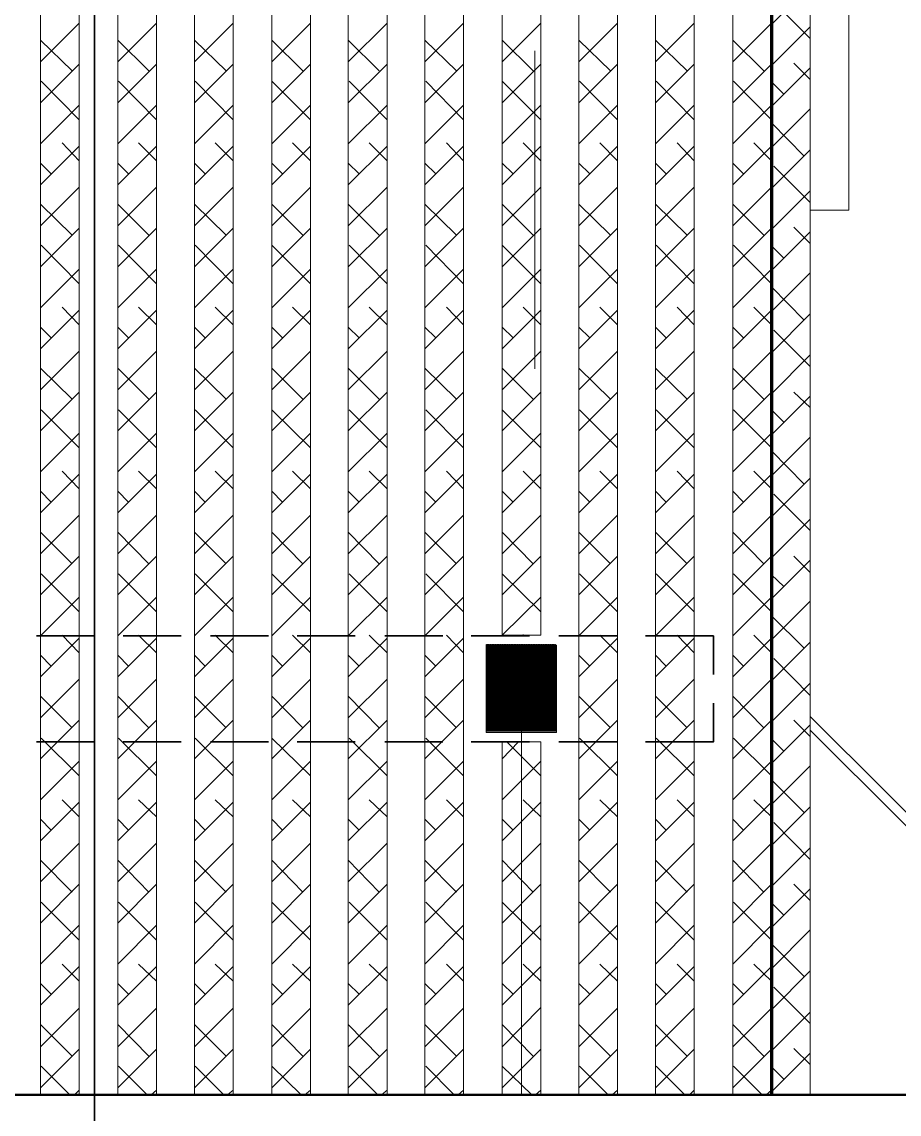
# Model space of a CAD drawing. Header units: inches. Extents: x 5 to 516, y -193 to 129.
# Drawn here: x 69.329 to 73.109, y -55.033 to -50.328 of the extents above; entities that cross this region are included whole.
import ezdxf

# ---------------------------------------------------------------- set-up
doc = ezdxf.new("R2010")
doc.units = ezdxf.units.IN
doc.header["$MEASUREMENT"] = 0
doc.layers.add('PDF4_Geometry', color=7, linetype='Continuous')

msp = doc.modelspace()

# ---------------------------------------------------------------- linework, layer by layer
at = {"layer": 'PDF4_Geometry', "lineweight": 35}
for points in [[(69.6420867, -67.0196527), (69.6420867, -44.7463169), (69.74542, -44.7396504), (69.84542, -44.7229845)], [(69.3920867, -52.9729801), (69.6420867, -52.9729801)], [(69.7654184, -52.9729801), (70.0154184, -52.9729801)], [(70.1420867, -52.9729801), (70.3920868, -52.9729801)], [(70.5154185, -52.9729801), (70.7654185, -52.9729801)], [(70.8920868, -52.9729801), (71.1420868, -52.9729801)], [(71.2654185, -52.9729801), (71.5154185, -52.9729801)], [(71.6420869, -52.9729801), (71.8920869, -52.9729801)], [(72.0154186, -52.9729801), (72.3087519, -52.9729801)], [(72.3087536, -52.9729801), (72.3087536, -53.1396467)], [(72.3087536, -53.2629785), (72.3087536, -53.4296451), (72.0154202, -53.4296451)], [(69.6420867, -53.4296451), (69.3920867, -53.4296451)], [(70.0154184, -53.4296451), (69.7654184, -53.4296451)], [(70.3920868, -53.4296451), (70.1420867, -53.4296451)], [(70.7654185, -53.4296451), (70.5154185, -53.4296451)], [(71.1420868, -53.4296451), (70.8920868, -53.4296451)], [(71.5154185, -53.4296451), (71.2654185, -53.4296451)], [(71.8920869, -53.4296451), (71.6420869, -53.4296451)]]:
    msp.add_lwpolyline(points, dxfattribs=at)
at = {"layer": 'PDF4_Geometry', "lineweight": 70}
msp.add_lwpolyline([(72.5587536, -46.9696498), (72.5587536, -54.9496504)], dxfattribs=at)
at = {"layer": 'PDF4_Geometry', "lineweight": 15}
for points in [[(69.4087561, -54.9496512), (69.4087561, -47.0329839), (69.5754227, -47.0329839), (69.5754227, -54.9496512)], [(69.7420894, -54.9496512), (69.7420894, -47.0329839), (69.9087561, -47.0329839), (69.9087561, -54.9496512)], [(70.0720862, -54.9496512), (70.0720862, -47.0329839), (70.2387529, -47.0329839), (70.2387529, -54.9496512)], [(70.4054195, -54.9496512), (70.4054195, -47.0329839), (70.5720862, -47.0329839), (70.5720862, -54.9496512)], [(70.7354163, -54.9496512), (70.7354163, -47.0329839), (70.902083, -47.0329839), (70.902083, -54.9496512)], [(71.0654199, -54.9496512), (71.0654199, -47.0329839), (71.2320865, -47.0329839), (71.2320865, -54.9496512)], [(71.5654199, -52.9696502), (71.5654199, -47.0329831), (71.3987532, -47.0329831), (71.3987532, -52.9696502)], [(71.7287568, -54.9496512), (71.7287568, -47.0329839), (71.8954235, -47.0329839), (71.8954235, -54.9496512)], [(72.0587536, -54.9496512), (72.0587536, -47.0329839), (72.2254202, -47.0329839), (72.2254202, -54.9496512)], [(72.3920869, -54.9496512), (72.3920869, -47.0329839), (72.5587536, -47.0329839), (72.5587536, -54.9496512)], [(72.5587536, -54.9496512), (72.5587536, -47.0329839), (72.7254203, -47.0329839), (72.7254203, -54.9496512)], [(72.7254203, -51.1396502), (72.7254203, -47.6363165), (72.892087, -47.6363165), (72.892087, -51.1396502)], [(71.3287527, -53.0129801), (71.3287527, -53.3896468), (71.632086, -53.3896468), (71.632086, -53.0129801)], [(71.5654199, -53.4296451), (71.5654199, -54.9496453), (71.3987532, -54.9496453), (71.3987532, -53.4296451)]]:
    msp.add_lwpolyline(points, close=True, dxfattribs=at)
at = {"layer": 'PDF4_Geometry', "color": 8, "lineweight": 15, "true_color": 0x808080}
for points in [[(72.5587536, -50.3396452), (72.7254203, -50.1729785)], [(72.7254203, -50.3996495), (72.5687536, -50.2429828)], [(69.4087561, -50.4996454), (69.5754227, -50.3329788)], [(69.7420894, -50.4996454), (69.9087561, -50.3329788)], [(70.0720862, -50.4996454), (70.2387529, -50.3329788)], [(70.4054195, -50.4996454), (70.5720862, -50.3329788)], [(70.7354163, -50.4996454), (70.902083, -50.3329788)], [(71.0654199, -50.4996454), (71.2320865, -50.3329788)], [(71.3987532, -50.4996454), (71.5654199, -50.3329788)], [(71.7287568, -50.4996454), (71.8954235, -50.3329788)], [(72.0587536, -50.4996454), (72.2254202, -50.3329788)], [(72.3920869, -50.4996454), (72.5587536, -50.3329788)], [(72.5587536, -50.5163148), (72.7254203, -50.3496481)], [(69.5454206, -50.5396438), (69.4087539, -50.4063105)], [(69.8754173, -50.5396438), (69.742084, -50.4063105)], [(70.2087507, -50.5396438), (70.072084, -50.4063105)], [(70.5387542, -50.5396438), (70.4054209, -50.4063105)], [(70.868751, -50.5396438), (70.7354177, -50.4063105)], [(71.2020844, -50.5396438), (71.0654177, -50.4063105)], [(71.5320879, -50.5396438), (71.3987546, -50.4063105)], [(71.8654213, -50.5396438), (71.7287546, -50.4063105)], [(72.1954181, -50.5396438), (72.0587514, -50.4063105)], [(72.5254216, -50.5396438), (72.3920883, -50.4063105)], [(69.4087561, -50.6763151), (69.5754227, -50.5096484)], [(69.7420894, -50.6763151), (69.9087561, -50.5096484)], [(70.0720862, -50.6763151), (70.2387529, -50.5096484)], [(70.4054195, -50.6763151), (70.5720862, -50.5096484)], [(70.7354163, -50.6763151), (70.902083, -50.5096484)], [(71.0654199, -50.6763151), (71.2320865, -50.5096484)], [(71.3987532, -50.6763151), (71.5654199, -50.5096484)], [(71.7287568, -50.6763151), (71.8954235, -50.5096484)], [(72.0587536, -50.6763151), (72.2254202, -50.5096484)], [(72.3920869, -50.6763151), (72.5587536, -50.5096484)], [(72.5587536, -50.6929777), (72.7254203, -50.526311)], [(72.7254203, -50.5763124), (72.6554203, -50.5063124)], [(69.5754227, -50.7496455), (69.4120894, -50.5829788)], [(69.9087561, -50.7496455), (69.7454227, -50.5829788)], [(70.2387529, -50.7496455), (70.0754195, -50.5829788)], [(70.5720862, -50.7496455), (70.4054195, -50.5829788)], [(70.902083, -50.7496455), (70.7387496, -50.5829788)], [(71.2320865, -50.7496455), (71.0687532, -50.5829788)], [(71.5654199, -50.7496455), (71.3987532, -50.5829788)], [(71.8954235, -50.7496455), (71.7320901, -50.5829788)], [(72.2254202, -50.7496455), (72.0620869, -50.5829788)], [(72.5587536, -50.7496455), (72.3954202, -50.5829788)], [(72.6120848, -50.6396465), (72.5587514, -50.5863132)], [(69.4087561, -50.8529848), (69.5754227, -50.6863181)], [(69.7420894, -50.8529848), (69.9087561, -50.6863181)], [(70.0720862, -50.8529848), (70.2387529, -50.6863181)], [(70.4054195, -50.8529848), (70.5720862, -50.6863181)], [(70.7354163, -50.8529848), (70.902083, -50.6863181)], [(71.0654199, -50.8529848), (71.2320865, -50.6863181)], [(71.3987532, -50.8529848), (71.5654199, -50.6863181)], [(71.7287568, -50.8529848), (71.8954235, -50.6863181)], [(72.0587536, -50.8529848), (72.2254202, -50.6863181)], [(72.3920869, -50.8529848), (72.5587536, -50.6863181)], [(72.5587536, -50.8696474), (72.7254203, -50.7029807)], [(72.6987547, -50.9063159), (72.5587547, -50.7629826)], [(69.5754227, -50.9263151), (69.5020894, -50.8496485)], [(69.9087561, -50.9263151), (69.8320894, -50.8496485)], [(70.2387529, -50.9263151), (70.1620862, -50.8496485)], [(70.5720862, -50.9263151), (70.4954195, -50.8496485)], [(70.902083, -50.9263151), (70.8254163, -50.8496485)], [(71.2320865, -50.9263151), (71.1587532, -50.8496485)], [(71.5654199, -50.9263151), (71.4887532, -50.8496485)], [(71.8954235, -50.9263151), (71.8187568, -50.8496485)], [(72.2254202, -50.9263151), (72.1520869, -50.8496485)], [(72.5587536, -50.9263151), (72.4820869, -50.8496485)], [(69.4087561, -51.0296477), (69.5754227, -50.862981)], [(69.7420894, -51.0296477), (69.9087561, -50.862981)], [(70.0720862, -51.0296477), (70.2387529, -50.862981)], [(70.4054195, -51.0296477), (70.5720862, -50.862981)], [(70.7354163, -51.0296477), (70.902083, -50.862981)], [(71.0654199, -51.0296477), (71.2320865, -50.862981)], [(71.3987532, -51.0296477), (71.5654199, -50.862981)], [(71.7287568, -51.0296477), (71.8954235, -50.862981)], [(72.0587536, -51.0296477), (72.2254202, -50.862981)], [(72.3920869, -51.0296477), (72.5587536, -50.862981)], [(72.5587536, -51.046317), (72.7254203, -50.8796504)], [(69.4554208, -50.9829829), (69.4087542, -50.9363162)], [(69.7887542, -50.9829829), (69.7420875, -50.9363162)], [(70.118751, -50.9829829), (70.0720843, -50.9363162)], [(70.4520843, -50.9829829), (70.4054176, -50.9363162)], [(70.7820879, -50.9829829), (70.7354212, -50.9363162)], [(71.1120846, -50.9829829), (71.065418, -50.9363162)], [(71.445418, -50.9829829), (71.3987513, -50.9363162)], [(71.7754216, -50.9829829), (71.7287549, -50.9363162)], [(72.1054183, -50.9829829), (72.0587517, -50.9363162)], [(72.4387517, -50.9829829), (72.392085, -50.9363162)], [(72.7254203, -51.1063146), (72.5687536, -50.9496479)], [(69.4087561, -51.2063105), (69.5754227, -51.0396439)], [(69.7420894, -51.2063105), (69.9087561, -51.0396439)], [(70.0720862, -51.2063105), (70.2387529, -51.0396439)], [(70.4054195, -51.2063105), (70.5720862, -51.0396439)], [(70.7354163, -51.2063105), (70.902083, -51.0396439)], [(71.0654199, -51.2063105), (71.2320865, -51.0396439)], [(71.3987532, -51.2063105), (71.5654199, -51.0396439)], [(71.7287568, -51.2063105), (71.8954235, -51.0396439)], [(72.0587536, -51.2063105), (72.2254202, -51.0396439)], [(72.3920869, -51.2063105), (72.5587536, -51.0396439)], [(72.5587536, -51.2229799), (72.7254203, -51.0563132)], [(69.5454206, -51.2463157), (69.4087539, -51.1129823)], [(69.8754173, -51.2463157), (69.742084, -51.1129823)], [(70.2087507, -51.2463157), (70.072084, -51.1129823)], [(70.5387542, -51.2463157), (70.4054209, -51.1129823)], [(70.868751, -51.2463157), (70.7354177, -51.1129823)], [(71.2020844, -51.2463157), (71.0654177, -51.1129823)], [(71.5320879, -51.2463157), (71.3987546, -51.1129823)], [(71.8654213, -51.2463157), (71.7287546, -51.1129823)], [(72.1954181, -51.2463157), (72.0587514, -51.1129823)], [(72.5254216, -51.2463157), (72.3920883, -51.1129823)], [(69.4087561, -51.3829802), (69.5754227, -51.2163135)], [(69.7420894, -51.3829802), (69.9087561, -51.2163135)], [(70.0720862, -51.3829802), (70.2387529, -51.2163135)], [(70.4054195, -51.3829802), (70.5720862, -51.2163135)], [(70.7354163, -51.3829802), (70.902083, -51.2163135)], [(71.0654199, -51.3829802), (71.2320865, -51.2163135)], [(71.3987532, -51.3829802), (71.5654199, -51.2163135)], [(71.7287568, -51.3829802), (71.8954235, -51.2163135)], [(72.0587536, -51.3829802), (72.2254202, -51.2163135)], [(72.3920869, -51.3829802), (72.5587536, -51.2163135)], [(72.5587536, -51.3996496), (72.7254203, -51.2329829)], [(72.7254203, -51.2829843), (72.6554203, -51.2129843)], [(69.5754227, -51.4563106), (69.4120894, -51.2896439)], [(69.9087561, -51.4563106), (69.7454227, -51.2896439)], [(70.2387529, -51.4563106), (70.0754195, -51.2896439)], [(70.5720862, -51.4563106), (70.4054195, -51.2896439)], [(70.902083, -51.4563106), (70.7387496, -51.2896439)], [(71.2320865, -51.4563106), (71.0687532, -51.2896439)], [(71.5654199, -51.4563106), (71.3987532, -51.2896439)], [(71.8954235, -51.4563106), (71.7320901, -51.2896439)], [(72.2254202, -51.4563106), (72.0620869, -51.2896439)], [(72.5587536, -51.4563106), (72.3954202, -51.2896439)], [(72.6120848, -51.3463116), (72.5587514, -51.2929783)], [(69.4087561, -51.5596499), (69.5754227, -51.3929832)], [(69.7420894, -51.5596499), (69.9087561, -51.3929832)], [(70.0720862, -51.5596499), (70.2387529, -51.3929832)], [(70.4054195, -51.5596499), (70.5720862, -51.3929832)], [(70.7354163, -51.5596499), (70.902083, -51.3929832)], [(71.0654199, -51.5596499), (71.2320865, -51.3929832)], [(71.3987532, -51.5596499), (71.5654199, -51.3929832)], [(71.7287568, -51.5596499), (71.8954235, -51.3929832)], [(72.0587536, -51.5596499), (72.2254202, -51.3929832)], [(72.3920869, -51.5596499), (72.5587536, -51.3929832)], [(72.5587536, -51.5763125), (72.7254203, -51.4096458)], [(72.6987547, -51.612981), (72.5587547, -51.4696477)], [(69.5754227, -51.6329802), (69.5020894, -51.5563135)], [(69.9087561, -51.6329802), (69.8320894, -51.5563135)], [(70.2387529, -51.6329802), (70.1620862, -51.5563135)], [(70.5720862, -51.6329802), (70.4954195, -51.5563135)], [(70.902083, -51.6329802), (70.8254163, -51.5563135)], [(71.2320865, -51.6329802), (71.1587532, -51.5563135)], [(71.5654199, -51.6329802), (71.4887532, -51.5563135)], [(71.8954235, -51.6329802), (71.8187568, -51.5563135)], [(72.2254202, -51.6329802), (72.1520869, -51.5563135)], [(72.5587536, -51.6329802), (72.4820869, -51.5563135)], [(69.4087561, -51.7363127), (69.5754227, -51.5696461)], [(69.7420894, -51.7363127), (69.9087561, -51.5696461)], [(70.0720862, -51.7363127), (70.2387529, -51.5696461)], [(70.4054195, -51.7363127), (70.5720862, -51.5696461)], [(70.7354163, -51.7363127), (70.902083, -51.5696461)], [(71.0654199, -51.7363127), (71.2320865, -51.5696461)], [(71.3987532, -51.7363127), (71.5654199, -51.5696461)], [(71.7287568, -51.7363127), (71.8954235, -51.5696461)], [(72.0587536, -51.7363127), (72.2254202, -51.5696461)], [(72.3920869, -51.7363127), (72.5587536, -51.5696461)], [(72.5587536, -51.7529821), (72.7254203, -51.5863154)], [(69.4554208, -51.689648), (69.4087542, -51.6429813)], [(69.7887542, -51.689648), (69.7420875, -51.6429813)], [(70.118751, -51.689648), (70.0720843, -51.6429813)], [(70.4520843, -51.689648), (70.4054176, -51.6429813)], [(70.7820879, -51.689648), (70.7354212, -51.6429813)], [(71.1120846, -51.689648), (71.065418, -51.6429813)], [(71.445418, -51.689648), (71.3987513, -51.6429813)], [(71.7754216, -51.689648), (71.7287549, -51.6429813)], [(72.1054183, -51.689648), (72.0587517, -51.6429813)], [(72.4387517, -51.689648), (72.392085, -51.6429813)], [(72.7254203, -51.8129797), (72.5687536, -51.656313)], [(69.4087561, -51.9129824), (69.5754227, -51.7463157)], [(69.7420894, -51.9129824), (69.9087561, -51.7463157)], [(70.0720862, -51.9129824), (70.2387529, -51.7463157)], [(70.4054195, -51.9129824), (70.5720862, -51.7463157)], [(70.7354163, -51.9129824), (70.902083, -51.7463157)], [(71.0654199, -51.9129824), (71.2320865, -51.7463157)], [(71.3987532, -51.9129824), (71.5654199, -51.7463157)], [(71.7287568, -51.9129824), (71.8954235, -51.7463157)], [(72.0587536, -51.9129824), (72.2254202, -51.7463157)], [(72.3920869, -51.9129824), (72.5587536, -51.7463157)], [(72.5587536, -51.929645), (72.7254203, -51.7629783)], [(69.5454206, -51.9529808), (69.4087539, -51.8196474)], [(69.8754173, -51.9529808), (69.742084, -51.8196474)], [(70.2087507, -51.9529808), (70.072084, -51.8196474)], [(70.5387542, -51.9529808), (70.4054209, -51.8196474)], [(70.868751, -51.9529808), (70.7354177, -51.8196474)], [(71.2020844, -51.9529808), (71.0654177, -51.8196474)], [(71.5320879, -51.9529808), (71.3987546, -51.8196474)], [(71.8654213, -51.9529808), (71.7287546, -51.8196474)], [(72.1954181, -51.9529808), (72.0587514, -51.8196474)], [(72.5254216, -51.9529808), (72.3920883, -51.8196474)], [(69.4087561, -52.0896453), (69.5754227, -51.9229786)], [(69.7420894, -52.0896453), (69.9087561, -51.9229786)], [(70.0720862, -52.0896453), (70.2387529, -51.9229786)], [(70.4054195, -52.0896453), (70.5720862, -51.9229786)], [(70.7354163, -52.0896453), (70.902083, -51.9229786)], [(71.0654199, -52.0896453), (71.2320865, -51.9229786)], [(71.3987532, -52.0896453), (71.5654199, -51.9229786)], [(71.7287568, -52.0896453), (71.8954235, -51.9229786)], [(72.0587536, -52.0896453), (72.2254202, -51.9229786)], [(72.3920869, -52.0896453), (72.5587536, -51.9229786)], [(72.5587536, -52.1063147), (72.7254203, -51.939648)], [(72.7254203, -51.9896494), (72.6554203, -51.9229827)], [(69.5754227, -52.1629824), (69.4120894, -51.9996491)], [(69.9087561, -52.1629824), (69.7454227, -51.9996491)], [(70.2387529, -52.1629824), (70.0754195, -51.9996491)], [(70.5720862, -52.1629824), (70.4054195, -51.9996491)], [(70.902083, -52.1629824), (70.7387496, -51.9996491)], [(71.2320865, -52.1629824), (71.0687532, -51.9996491)], [(71.5654199, -52.1629824), (71.3987532, -51.9996491)], [(71.8954235, -52.1629824), (71.7320901, -51.9996491)], [(72.2254202, -52.1629824), (72.0620869, -51.9996491)], [(72.5587536, -52.1629824), (72.3954202, -51.9996491)], [(72.6120848, -52.0529835), (72.5587514, -51.9996502)], [(69.4087561, -52.266315), (69.5754227, -52.0996483)], [(69.7420894, -52.266315), (69.9087561, -52.0996483)], [(70.0720862, -52.266315), (70.2387529, -52.0996483)], [(70.4054195, -52.266315), (70.5720862, -52.0996483)], [(70.7354163, -52.266315), (70.902083, -52.0996483)], [(71.0654199, -52.266315), (71.2320865, -52.0996483)], [(71.3987532, -52.266315), (71.5654199, -52.0996483)], [(71.7287568, -52.266315), (71.8954235, -52.0996483)], [(72.0587536, -52.266315), (72.2254202, -52.0996483)], [(72.3920869, -52.266315), (72.5587536, -52.0996483)], [(72.5587536, -52.2829843), (72.7254203, -52.1163177)], [(72.6987547, -52.3196461), (72.5587547, -52.1763128)], [(69.5754227, -52.3396453), (69.5020894, -52.2629786)], [(69.9087561, -52.3396453), (69.8320894, -52.2629786)], [(70.2387529, -52.3396453), (70.1620862, -52.2629786)], [(70.5720862, -52.3396453), (70.4954195, -52.2629786)], [(70.902083, -52.3396453), (70.8254163, -52.2629786)], [(71.2320865, -52.3396453), (71.1587532, -52.2629786)], [(71.5654199, -52.3396453), (71.4887532, -52.2629786)], [(71.8954235, -52.3396453), (71.8187568, -52.2629786)], [(72.2254202, -52.3396453), (72.1520869, -52.2629786)], [(72.5587536, -52.3396453), (72.4820869, -52.2629786)], [(69.4087561, -52.4429778), (69.5754227, -52.2763112)], [(69.7420894, -52.4429778), (69.9087561, -52.2763112)], [(70.0720862, -52.4429778), (70.2387529, -52.2763112)], [(70.4054195, -52.4429778), (70.5720862, -52.2763112)], [(70.7354163, -52.4429778), (70.902083, -52.2763112)], [(71.0654199, -52.4429778), (71.2320865, -52.2763112)], [(71.3987532, -52.4429778), (71.5654199, -52.2763112)], [(71.7287568, -52.4429778), (71.8954235, -52.2763112)], [(72.0587536, -52.4429778), (72.2254202, -52.2763112)], [(72.3920869, -52.4429778), (72.5587536, -52.2763112)], [(72.5587536, -52.4596472), (72.7254203, -52.2929805)], [(69.4554208, -52.3963131), (69.4087542, -52.3496464)], [(69.7887542, -52.3963131), (69.7420875, -52.3496464)], [(70.118751, -52.3963131), (70.0720843, -52.3496464)], [(70.4520843, -52.3963131), (70.4054176, -52.3496464)], [(70.7820879, -52.3963131), (70.7354212, -52.3496464)], [(71.1120846, -52.3963131), (71.065418, -52.3496464)], [(71.445418, -52.3963131), (71.3987513, -52.3496464)], [(71.7754216, -52.3963131), (71.7287549, -52.3496464)], [(72.1054183, -52.3963131), (72.0587517, -52.3496464)], [(72.4387517, -52.3963131), (72.392085, -52.3496464)], [(72.7254203, -52.5196516), (72.5687536, -52.3629849)], [(69.4087561, -52.6196475), (69.5754227, -52.4529808)], [(69.7420894, -52.6196475), (69.9087561, -52.4529808)], [(70.0720862, -52.6196475), (70.2387529, -52.4529808)], [(70.4054195, -52.6196475), (70.5720862, -52.4529808)], [(70.7354163, -52.6196475), (70.902083, -52.4529808)], [(71.0654199, -52.6196475), (71.2320865, -52.4529808)], [(71.3987532, -52.6196475), (71.5654199, -52.4529808)], [(71.7287568, -52.6196475), (71.8954235, -52.4529808)], [(72.0587536, -52.6196475), (72.2254202, -52.4529808)], [(72.3920869, -52.6196475), (72.5587536, -52.4529808)], [(72.5587536, -52.6363169), (72.7254203, -52.4696502)], [(69.5454206, -52.6629825), (69.4087539, -52.5263158)], [(69.8754173, -52.6629825), (69.742084, -52.5263158)], [(70.2087507, -52.6629825), (70.072084, -52.5263158)], [(70.5387542, -52.6629825), (70.4054209, -52.5263158)], [(70.868751, -52.6629825), (70.7354177, -52.5263158)], [(71.2020844, -52.6629825), (71.0654177, -52.5263158)], [(71.5320879, -52.6629825), (71.3987546, -52.5263158)], [(71.8654213, -52.6629825), (71.7287546, -52.5263158)], [(72.1954181, -52.6629825), (72.0587514, -52.5263158)], [(72.5254216, -52.6629825), (72.3920883, -52.5263158)], [(69.4087561, -52.7963172), (69.5754227, -52.6296505)], [(69.7420894, -52.7963172), (69.9087561, -52.6296505)], [(70.0720862, -52.7963172), (70.2387529, -52.6296505)], [(70.4054195, -52.7963172), (70.5720862, -52.6296505)], [(70.7354163, -52.7963172), (70.902083, -52.6296505)], [(71.0654199, -52.7963172), (71.2320865, -52.6296505)], [(71.3987532, -52.7963172), (71.5654199, -52.6296505)], [(71.7287568, -52.7963172), (71.8954235, -52.6296505)], [(72.0587536, -52.7963172), (72.2254202, -52.6296505)], [(72.3920869, -52.7963172), (72.5587536, -52.6296505)], [(72.5587536, -52.8129798), (72.7254203, -52.6463131)], [(72.7254203, -52.699651), (72.6554203, -52.629651)], [(69.5754227, -52.8696475), (69.4120894, -52.7063142)], [(69.9087561, -52.8696475), (69.7454227, -52.7063142)], [(70.2387529, -52.8696475), (70.0754195, -52.7063142)], [(70.5720862, -52.8696475), (70.4054195, -52.7063142)], [(70.902083, -52.8696475), (70.7387496, -52.7063142)], [(71.2320865, -52.8696475), (71.0687532, -52.7063142)], [(71.5654199, -52.8696475), (71.3987532, -52.7063142)], [(71.8954235, -52.8696475), (71.7320901, -52.7063142)], [(72.2254202, -52.8696475), (72.0620869, -52.7063142)], [(72.5587536, -52.8696475), (72.3954202, -52.7063142)], [(72.6120848, -52.7596486), (72.5587514, -52.7096486)], [(69.4087561, -52.9729801), (69.5754227, -52.8063134)], [(69.7420894, -52.9729801), (69.9087561, -52.8063134)], [(70.0720862, -52.9729801), (70.2387529, -52.8063134)], [(70.4054195, -52.9729801), (70.5720862, -52.8063134)], [(70.7354163, -52.9729801), (70.902083, -52.8063134)], [(71.0654199, -52.9729801), (71.2320865, -52.8063134)], [(71.3987532, -52.9696502), (71.5654199, -52.8063169)], [(71.7287568, -52.9729801), (71.8954235, -52.8063134)], [(72.0587536, -52.9729801), (72.2254202, -52.8063134)], [(72.3920869, -52.9729801), (72.5587536, -52.8063134)], [(72.5587536, -52.9896494), (72.7254203, -52.8229828)], [(72.6987547, -53.0263112), (72.5587547, -52.8863112)], [(69.5754227, -53.0463172), (69.5020894, -52.9696505)], [(69.9087561, -53.0463172), (69.8320894, -52.9696505)], [(70.2387529, -53.0463172), (70.1620862, -52.9696505)], [(70.5720862, -53.0463172), (70.4954195, -52.9696505)], [(70.902083, -53.0463172), (70.8254163, -52.9696505)], [(71.2320865, -53.0463172), (71.1587532, -52.9696505)], [(71.488753, -52.9696502), (71.488753, -52.9663169)], [(71.8954235, -53.0463172), (71.8187568, -52.9696505)], [(72.2254202, -53.0463172), (72.1520869, -52.9696505)], [(72.5587536, -53.0463172), (72.4820869, -52.9696505)], [(69.4087561, -53.1496497), (69.5754227, -52.982983)], [(69.7420894, -53.1496497), (69.9087561, -52.982983)], [(70.0720862, -53.1496497), (70.2387529, -52.982983)], [(70.4054195, -53.1496497), (70.5720862, -52.982983)], [(70.7354163, -53.1496497), (70.902083, -52.982983)], [(71.0654199, -53.1496497), (71.2320865, -52.982983)], [(71.7287568, -53.1496497), (71.8954235, -52.982983)], [(72.0587536, -53.1496497), (72.2254202, -52.982983)], [(72.3920869, -53.1496497), (72.5587536, -52.982983)], [(72.5587536, -53.1663123), (72.7254203, -52.9996456)], [(69.4554208, -53.102985), (69.4087542, -53.0563183)], [(69.7887542, -53.102985), (69.7420875, -53.0563183)], [(70.118751, -53.102985), (70.0720843, -53.0563183)], [(70.4520843, -53.102985), (70.4054176, -53.0563183)], [(70.7820879, -53.102985), (70.7354212, -53.0563183)], [(71.1120846, -53.102985), (71.065418, -53.0563183)], [(71.7754216, -53.102985), (71.7287549, -53.0563183)], [(72.1054183, -53.102985), (72.0587517, -53.0563183)], [(72.4387517, -53.102985), (72.392085, -53.0563183)], [(72.7254203, -53.2296465), (72.5687536, -53.0696465)], [(69.4087561, -53.3263126), (69.5754227, -53.1596459)], [(69.7420894, -53.3263126), (69.9087561, -53.1596459)], [(70.0720862, -53.3263126), (70.2387529, -53.1596459)], [(70.4054195, -53.3263126), (70.5720862, -53.1596459)], [(70.7354163, -53.3263126), (70.902083, -53.1596459)], [(71.0654199, -53.3263126), (71.2320865, -53.1596459)], [(71.7287568, -53.3263126), (71.8954235, -53.1596459)], [(72.0587536, -53.3263126), (72.2254202, -53.1596459)], [(72.3920869, -53.3263126), (72.5587536, -53.1596459)], [(72.5587536, -53.342982), (72.7254203, -53.1763153)], [(69.5454206, -53.3696476), (69.4087539, -53.2329809)], [(69.8754173, -53.3696476), (69.742084, -53.2329809)], [(70.2087507, -53.3696476), (70.072084, -53.2329809)], [(70.5387542, -53.3696476), (70.4054209, -53.2329809)], [(70.868751, -53.3696476), (70.7354177, -53.2329809)], [(71.2020844, -53.3696476), (71.0654177, -53.2329809)], [(71.8654213, -53.3696476), (71.7287546, -53.2329809)], [(72.1954181, -53.3696476), (72.0587514, -53.2329809)], [(72.5254216, -53.3696476), (72.3920883, -53.2329809)], [(69.4087561, -53.5029823), (69.5754227, -53.3363156)], [(69.7420894, -53.5029823), (69.9087561, -53.3363156)], [(70.0720862, -53.5029823), (70.2387529, -53.3363156)], [(70.4054195, -53.5029823), (70.5720862, -53.3363156)], [(70.7354163, -53.5029823), (70.902083, -53.3363156)], [(71.0654199, -53.5029823), (71.2320865, -53.3363156)], [(71.7287568, -53.5029823), (71.8954235, -53.3363156)], [(72.0587536, -53.5029823), (72.2254202, -53.3363156)], [(72.3920869, -53.5029823), (72.5587536, -53.3363156)], [(72.7254203, -53.4063161), (72.6554203, -53.3363161)], [(72.5587536, -53.5229815), (72.7254203, -53.3563148)], [(69.5754227, -53.5763126), (69.4120894, -53.4129793)], [(69.9087561, -53.5763126), (69.7454227, -53.4129793)], [(70.2387529, -53.5763126), (70.0754195, -53.4129793)], [(70.5720862, -53.5763126), (70.4054195, -53.4129793)], [(70.902083, -53.5763126), (70.7387496, -53.4129793)], [(71.2320865, -53.5763126), (71.0687532, -53.4129793)], [(71.3987532, -53.5029823), (71.4687532, -53.4296489)], [(71.5654199, -53.5763126), (71.4187532, -53.4296459)], [(71.8954235, -53.5763126), (71.7320901, -53.4129793)], [(72.2254202, -53.5763126), (72.0620869, -53.4129793)], [(72.5587536, -53.5763126), (72.3954202, -53.4129793)], [(72.6120848, -53.4696503), (72.5587514, -53.416317)], [(69.4087561, -53.6796452), (69.5754227, -53.5129785)], [(69.7420894, -53.6796452), (69.9087561, -53.5129785)], [(70.0720862, -53.6796452), (70.2387529, -53.5129785)], [(70.4054195, -53.6796452), (70.5720862, -53.5129785)], [(70.7354163, -53.6796452), (70.902083, -53.5129785)], [(71.0654199, -53.6796452), (71.2320865, -53.5129785)], [(71.3987532, -53.6796452), (71.5654199, -53.5129785)], [(71.7287568, -53.6796452), (71.8954235, -53.5129785)], [(72.0587536, -53.6796452), (72.2254202, -53.5129785)], [(72.3920869, -53.6796452), (72.5587536, -53.5129785)], [(72.5587536, -53.6996511), (72.7254203, -53.5329844)], [(72.6987547, -53.7329831), (72.5587547, -53.5929831)], [(69.5754227, -53.7529823), (69.5020894, -53.679649)], [(69.9087561, -53.7529823), (69.8320894, -53.679649)], [(70.2387529, -53.7529823), (70.1620862, -53.679649)], [(70.5720862, -53.7529823), (70.4954195, -53.679649)], [(70.902083, -53.7529823), (70.8254163, -53.679649)], [(71.2320865, -53.7529823), (71.1587532, -53.679649)], [(71.5654199, -53.7529823), (71.4887532, -53.679649)], [(71.8954235, -53.7529823), (71.8187568, -53.679649)], [(72.2254202, -53.7529823), (72.1520869, -53.679649)], [(72.5587536, -53.7529823), (72.4820869, -53.679649)], [(69.4087561, -53.8563148), (69.5754227, -53.6896481)], [(69.7420894, -53.8563148), (69.9087561, -53.6896481)], [(70.0720862, -53.8563148), (70.2387529, -53.6896481)], [(70.4054195, -53.8563148), (70.5720862, -53.6896481)], [(70.7354163, -53.8563148), (70.902083, -53.6896481)], [(71.0654199, -53.8563148), (71.2320865, -53.6896481)], [(71.3987532, -53.8563148), (71.5654199, -53.6896481)], [(71.7287568, -53.8563148), (71.8954235, -53.6896481)], [(72.0587536, -53.8563148), (72.2254202, -53.6896481)], [(72.3920869, -53.8563148), (72.5587536, -53.6896481)], [(72.5587536, -53.876314), (72.7254203, -53.7096473)], [(69.4554208, -53.80965), (69.4087542, -53.7629834)], [(69.7887542, -53.80965), (69.7420875, -53.7629834)], [(70.118751, -53.80965), (70.0720843, -53.7629834)], [(70.4520843, -53.80965), (70.4054176, -53.7629834)], [(70.7820879, -53.80965), (70.7354212, -53.7629834)], [(71.1120846, -53.80965), (71.065418, -53.7629834)], [(71.445418, -53.80965), (71.3987513, -53.7629834)], [(71.7754216, -53.80965), (71.7287549, -53.7629834)], [(72.1054183, -53.80965), (72.0587517, -53.7629834)], [(72.4387517, -53.80965), (72.392085, -53.7629834)], [(72.7254203, -53.9363184), (72.5687536, -53.7763183)], [(69.4087561, -54.0329845), (69.5754227, -53.8663178)], [(69.7420894, -54.0329845), (69.9087561, -53.8663178)], [(70.0720862, -54.0329845), (70.2387529, -53.8663178)], [(70.4054195, -54.0329845), (70.5720862, -53.8663178)], [(70.7354163, -54.0329845), (70.902083, -53.8663178)], [(71.0654199, -54.0329845), (71.2320865, -53.8663178)], [(71.3987532, -54.0329845), (71.5654199, -53.8663178)], [(71.7287568, -54.0329845), (71.8954235, -53.8663178)], [(72.0587536, -54.0329845), (72.2254202, -53.8663178)], [(72.3920869, -54.0329845), (72.5587536, -53.8663178)], [(72.5587536, -54.0529837), (72.7254203, -53.886317)], [(69.5454206, -54.0763127), (69.4087539, -53.939646)], [(69.8754173, -54.0763127), (69.742084, -53.939646)], [(70.2087507, -54.0763127), (70.072084, -53.939646)], [(70.5387542, -54.0763127), (70.4054209, -53.939646)], [(70.868751, -54.0763127), (70.7354177, -53.939646)], [(71.2020844, -54.0763127), (71.0654177, -53.939646)], [(71.5320879, -54.0763127), (71.3987546, -53.939646)], [(71.8654213, -54.0763127), (71.7287546, -53.939646)], [(72.1954181, -54.0763127), (72.0587514, -53.939646)], [(72.5254216, -54.0763127), (72.3920883, -53.939646)], [(69.4087561, -54.2096474), (69.5754227, -54.0429807)], [(69.7420894, -54.2096474), (69.9087561, -54.0429807)], [(70.0720862, -54.2096474), (70.2387529, -54.0429807)], [(70.4054195, -54.2096474), (70.5720862, -54.0429807)], [(70.7354163, -54.2096474), (70.902083, -54.0429807)], [(71.0654199, -54.2096474), (71.2320865, -54.0429807)], [(71.3987532, -54.2096474), (71.5654199, -54.0429807)], [(71.7287568, -54.2096474), (71.8954235, -54.0429807)], [(72.0587536, -54.2096474), (72.2254202, -54.0429807)], [(72.3920869, -54.2096474), (72.5587536, -54.0429807)], [(72.7254203, -54.1129812), (72.6554203, -54.0429812)], [(72.5587536, -54.2296466), (72.7254203, -54.0629799)], [(69.5754227, -54.2829845), (69.4120894, -54.1196512)], [(69.9087561, -54.2829845), (69.7454227, -54.1196512)], [(70.2387529, -54.2829845), (70.0754195, -54.1196512)], [(70.5720862, -54.2829845), (70.4054195, -54.1196512)], [(70.902083, -54.2829845), (70.7387496, -54.1196512)], [(71.2320865, -54.2829845), (71.0687532, -54.1196512)], [(71.5654199, -54.2829845), (71.3987532, -54.1196512)], [(71.8954235, -54.2829845), (71.7320901, -54.1196512)], [(72.2254202, -54.2829845), (72.0620869, -54.1196512)], [(72.5587536, -54.2829845), (72.3954202, -54.1196512)], [(72.6120848, -54.1763154), (72.5587514, -54.122982)], [(69.4087561, -54.386317), (69.5754227, -54.2196503)], [(69.7420894, -54.386317), (69.9087561, -54.2196503)], [(70.0720862, -54.386317), (70.2387529, -54.2196503)], [(70.4054195, -54.386317), (70.5720862, -54.2196503)], [(70.7354163, -54.386317), (70.902083, -54.2196503)], [(71.0654199, -54.386317), (71.2320865, -54.2196503)], [(71.3987532, -54.386317), (71.5654199, -54.2196503)], [(71.7287568, -54.386317), (71.8954235, -54.2196503)], [(72.0587536, -54.386317), (72.2254202, -54.2196503)], [(72.3920869, -54.386317), (72.5587536, -54.2196503)], [(72.5587536, -54.4063162), (72.7254203, -54.2396495)], [(72.6987547, -54.4396482), (72.5587547, -54.2996482)], [(69.5754227, -54.4596474), (69.5020894, -54.386314)], [(69.9087561, -54.4596474), (69.8320894, -54.386314)], [(70.2387529, -54.4596474), (70.1620862, -54.386314)], [(70.5720862, -54.4596474), (70.4954195, -54.386314)], [(70.902083, -54.4596474), (70.8254163, -54.386314)], [(71.2320865, -54.4596474), (71.1587532, -54.386314)], [(71.5654199, -54.4596474), (71.4887532, -54.386314)], [(71.8954235, -54.4596474), (71.8187568, -54.386314)], [(72.2254202, -54.4596474), (72.1520869, -54.386314)], [(72.5587536, -54.4596474), (72.4820869, -54.386314)], [(69.4087561, -54.5629799), (69.5754227, -54.3963132)], [(69.7420894, -54.5629799), (69.9087561, -54.3963132)], [(70.0720862, -54.5629799), (70.2387529, -54.3963132)], [(70.4054195, -54.5629799), (70.5720862, -54.3963132)], [(70.7354163, -54.5629799), (70.902083, -54.3963132)], [(71.0654199, -54.5629799), (71.2320865, -54.3963132)], [(71.3987532, -54.5629799), (71.5654199, -54.3963132)], [(71.7287568, -54.5629799), (71.8954235, -54.3963132)], [(72.0587536, -54.5629799), (72.2254202, -54.3963132)], [(72.3920869, -54.5629799), (72.5587536, -54.3963132)], [(72.5587536, -54.5829791), (72.7254203, -54.4163124)], [(69.4554208, -54.5163151), (69.4087542, -54.4696485)], [(69.7887542, -54.5163151), (69.7420875, -54.4696485)], [(70.118751, -54.5163151), (70.0720843, -54.4696485)], [(70.4520843, -54.5163151), (70.4054176, -54.4696485)], [(70.7820879, -54.5163151), (70.7354212, -54.4696485)], [(71.1120846, -54.5163151), (71.065418, -54.4696485)], [(71.445418, -54.5163151), (71.3987513, -54.4696485)], [(71.7754216, -54.5163151), (71.7287549, -54.4696485)], [(72.1054183, -54.5163151), (72.0587517, -54.4696485)], [(72.4387517, -54.5163151), (72.392085, -54.4696485)], [(72.7254203, -54.6429834), (72.5687536, -54.4863168)], [(69.4087561, -54.7429794), (69.5754227, -54.5763127)], [(69.7420894, -54.7429794), (69.9087561, -54.5763127)], [(70.0720862, -54.7429794), (70.2387529, -54.5763127)], [(70.4054195, -54.7429794), (70.5720862, -54.5763127)], [(70.7354163, -54.7429794), (70.902083, -54.5763127)], [(71.0654199, -54.7429794), (71.2320865, -54.5763127)], [(71.3987532, -54.7429794), (71.5654199, -54.5729794)], [(71.7287568, -54.7429794), (71.8954235, -54.5763127)], [(72.0587536, -54.7429794), (72.2254202, -54.5763127)], [(72.3920869, -54.7429794), (72.5587536, -54.5763127)], [(72.5587536, -54.7596488), (72.7254203, -54.5929821)], [(69.5454206, -54.7829845), (69.4087539, -54.6463179)], [(69.8754173, -54.7829845), (69.742084, -54.6463179)], [(70.2087507, -54.7829845), (70.072084, -54.6463179)], [(70.5387542, -54.7829845), (70.4054209, -54.6463179)], [(70.868751, -54.7829845), (70.7354177, -54.6463179)], [(71.2020844, -54.7829845), (71.0654177, -54.6463179)], [(71.5320879, -54.7829845), (71.3987546, -54.6463179)], [(71.8654213, -54.7829845), (71.7287546, -54.6463179)], [(72.1954181, -54.7829845), (72.0587514, -54.6463179)], [(72.5254216, -54.7829845), (72.3920883, -54.6463179)], [(69.4087561, -54.919649), (69.5754227, -54.7529824)], [(69.7420894, -54.919649), (69.9087561, -54.7529824)], [(70.0720862, -54.919649), (70.2387529, -54.7529824)], [(70.4054195, -54.919649), (70.5720862, -54.7529824)], [(70.7354163, -54.919649), (70.902083, -54.7529824)], [(71.0654199, -54.919649), (71.2320865, -54.7529824)], [(71.3987532, -54.919649), (71.5654199, -54.7529824)], [(71.7287568, -54.919649), (71.8954235, -54.7529824)], [(72.0587536, -54.919649), (72.2254202, -54.7529824)], [(72.3920869, -54.919649), (72.5587536, -54.7529824)], [(72.7254203, -54.8196463), (72.6554203, -54.7496463)], [(72.5587536, -54.9363184), (72.7254203, -54.7696518)], [(69.5354176, -54.9496512), (69.4120842, -54.8263179)], [(69.8687509, -54.9496512), (69.7454176, -54.8263179)], [(70.1987545, -54.9496512), (70.0754211, -54.8263179)], [(70.5320878, -54.9496512), (70.4054212, -54.8263179)], [(70.8620846, -54.9496512), (70.7387513, -54.8263179)], [(71.1920882, -54.9496512), (71.0687548, -54.8263179)], [(71.5254215, -54.9496512), (71.3987549, -54.8263179)], [(71.8554183, -54.9496512), (71.732085, -54.8263179)], [(72.1854219, -54.9496512), (72.0620885, -54.8263179)], [(72.5187552, -54.9496512), (72.3954219, -54.8263179)], [(72.6120848, -54.8829805), (72.5587514, -54.8296471)], [(69.5554168, -54.9496512), (69.5754168, -54.9296512)], [(69.8854203, -54.9496512), (69.9087536, -54.9296512)], [(70.2154239, -54.9496512), (70.2387572, -54.9296512)], [(70.5487572, -54.9496512), (70.5720906, -54.9296512)], [(70.878754, -54.9496512), (70.9020873, -54.9296512)], [(71.2087508, -54.9496512), (71.2320841, -54.9296512)], [(71.5420841, -54.9496512), (71.5654175, -54.9296512)], [(71.8720877, -54.9496512), (71.895421, -54.9296512)], [(72.205421, -54.9496512), (72.225421, -54.9296512)], [(72.5354178, -54.9496512), (72.5587511, -54.9296512)], [(72.7187539, -54.9496512), (72.7254205, -54.9463179)]]:
    msp.add_lwpolyline(points, dxfattribs=at)
at = {"layer": 'PDF4_Geometry', "lineweight": 15}
for points in [[(71.5387543, -51.8229827), (71.5387543, -50.4529826)], [(71.5220849, -53.3063134), (71.5220849, -53.0963134), (71.4387516, -53.0963134), (71.4387516, -53.3063134)], [(71.4820866, -53.1996511), (71.4820866, -54.9496512)], [(74.3620849, -54.9496512), (72.7254182, -53.3196511), (72.7254182, -53.3229844)], [(74.3020873, -54.9496512), (72.7254206, -53.3796511)], [(72.5587536, -54.7829845), (72.5587536, -54.9496512)]]:
    msp.add_lwpolyline(points, dxfattribs=at)
at = {"layer": 'PDF4_Geometry', "lineweight": 35}
for points in [[(71.330421, -53.3846487), (71.330421, -53.0113153), (71.330421, -53.3846487)], [(71.3337508, -53.3846487), (71.3337508, -53.0113153), (71.3337508, -53.3846487)], [(71.3370874, -53.3846487), (71.3370874, -53.0113153), (71.3370874, -53.3846487)], [(71.340424, -53.3846487), (71.340424, -53.0113153), (71.340424, -53.3846487)], [(71.3437538, -53.3846487), (71.3437538, -53.0113153), (71.3437538, -53.3846487)], [(71.3470836, -53.3846487), (71.3470836, -53.0113153), (71.3470836, -53.3846487)], [(71.3504202, -53.3846487), (71.3504202, -53.0113153), (71.3504202, -53.3846487)], [(71.3537567, -53.3846487), (71.3537567, -53.0113153), (71.3537567, -53.3846487)], [(71.3570866, -53.3846487), (71.3570866, -53.0113153), (71.3570866, -53.3846487)], [(71.3604164, -53.3846487), (71.3604164, -53.0113153), (71.3604164, -53.3846487)], [(71.363753, -53.3846487), (71.363753, -53.0113153), (71.363753, -53.3846487)], [(71.3670895, -53.3846487), (71.3670895, -53.0113153), (71.3670895, -53.3846487)], [(71.3704193, -53.3846487), (71.3704193, -53.0113153), (71.3704193, -53.3846487)], [(71.3737559, -53.3846487), (71.3737559, -53.0113153), (71.3737559, -53.3846487)], [(71.3770857, -53.3846487), (71.3770857, -53.0113153), (71.3770857, -53.3846487)], [(71.3804223, -53.3846487), (71.3804223, -53.0113153), (71.3804223, -53.3846487)], [(71.3837521, -53.3846487), (71.3837521, -53.0113153), (71.3837521, -53.3846487)], [(71.3870887, -53.3846487), (71.3870887, -53.0113153), (71.3870887, -53.3846487)], [(71.3904185, -53.3846487), (71.3904185, -53.0113153), (71.3904185, -53.3846487)], [(71.3937551, -53.3846487), (71.3937551, -53.0113153), (71.3937551, -53.3846487)], [(71.3970849, -53.3846487), (71.3970849, -53.0113153), (71.3970849, -53.3846487)], [(71.4004215, -53.3846487), (71.4004215, -53.0113153), (71.4004215, -53.3846487)], [(71.4037513, -53.3846487), (71.4037513, -53.0113153), (71.4037513, -53.3846487)], [(71.4070879, -53.3846487), (71.4070879, -53.0113153), (71.4070879, -53.3846487)], [(71.4104177, -53.3846487), (71.4104177, -53.0113153), (71.4104177, -53.3846487)], [(71.4137543, -53.3846487), (71.4137543, -53.0113153), (71.4137543, -53.3846487)], [(71.4170841, -53.3846487), (71.4170841, -53.0113153), (71.4170841, -53.3846487)], [(71.4204207, -53.3846487), (71.4204207, -53.0113153), (71.4204207, -53.3846487)], [(71.4237573, -53.3846487), (71.4237573, -53.0113153), (71.4237573, -53.3846487)], [(71.4270871, -53.3846487), (71.4270871, -53.0113153), (71.4270871, -53.3846487)], [(71.4304169, -53.3846487), (71.4304169, -53.0113153), (71.4304169, -53.3846487)], [(71.4337535, -53.3846487), (71.4337535, -53.0113153), (71.4337535, -53.3846487)], [(71.4370901, -53.3846487), (71.4370901, -53.0113153), (71.4370901, -53.3846487)], [(71.4404199, -53.3846487), (71.4404199, -53.0113153), (71.4404199, -53.3846487)], [(71.4437497, -53.3846487), (71.4437497, -53.0113153), (71.4437497, -53.3846487)], [(71.4470863, -53.3846487), (71.4470863, -53.0113153), (71.4470863, -53.3846487)], [(71.4504229, -53.3846487), (71.4504229, -53.0113153), (71.4504229, -53.3846487)], [(71.4537527, -53.3846487), (71.4537527, -53.0113153), (71.4537527, -53.3846487)], [(71.4570893, -53.3846487), (71.4570893, -53.0113153), (71.4570893, -53.3846487)], [(71.4604191, -53.3846487), (71.4604191, -53.0113153), (71.4604191, -53.3846487)], [(71.4637557, -53.3846487), (71.4637557, -53.0113153), (71.4637557, -53.3846487)], [(71.4670855, -53.3846487), (71.4670855, -53.0113153), (71.4670855, -53.3846487)], [(71.4704221, -53.3846487), (71.4704221, -53.0113153), (71.4704221, -53.3846487)], [(71.4737519, -53.3846487), (71.4737519, -53.0113153), (71.4737519, -53.3846487)], [(71.4770885, -53.3846487), (71.4770885, -53.0113153), (71.4770885, -53.3846487)], [(71.4804183, -53.3846487), (71.4804183, -53.0113153), (71.4804183, -53.3846487)], [(71.4837549, -53.3846487), (71.4837549, -53.0113153), (71.4837549, -53.3846487)], [(71.4870847, -53.3846487), (71.4870847, -53.0113153), (71.4870847, -53.3846487)], [(71.4904213, -53.3846487), (71.4904213, -53.0113153), (71.4904213, -53.3846487)], [(71.4937511, -53.3846487), (71.4937511, -53.0113153), (71.4937511, -53.3846487)], [(71.4970877, -53.3846487), (71.4970877, -53.0113153), (71.4970877, -53.3846487)], [(71.5004175, -53.3846487), (71.5004175, -53.0113153), (71.5004175, -53.3846487)], [(71.503754, -53.3846487), (71.503754, -53.0113153), (71.503754, -53.3846487)], [(71.5070906, -53.3846487), (71.5070906, -53.0113153), (71.5070906, -53.3846487)], [(71.5104204, -53.3846487), (71.5104204, -53.0113153), (71.5104204, -53.3846487)], [(71.5137503, -53.3846487), (71.5137503, -53.0113153), (71.5137503, -53.3846487)], [(71.5170868, -53.3846487), (71.5170868, -53.0113153), (71.5170868, -53.3846487)], [(71.5204234, -53.3846487), (71.5204234, -53.0113153), (71.5204234, -53.3846487)], [(71.5237532, -53.3846487), (71.5237532, -53.0113153), (71.5237532, -53.3846487)], [(71.527083, -53.3846487), (71.527083, -53.0113153), (71.527083, -53.3846487)], [(71.5304196, -53.3846487), (71.5304196, -53.0113153), (71.5304196, -53.3846487)], [(71.5337562, -53.3846487), (71.5337562, -53.0113153), (71.5337562, -53.3846487)], [(71.537086, -53.3846487), (71.537086, -53.0113153), (71.537086, -53.3846487)], [(71.5404226, -53.3846487), (71.5404226, -53.0113153), (71.5404226, -53.3846487)], [(71.5437524, -53.3846487), (71.5437524, -53.0113153), (71.5437524, -53.3846487)], [(71.547089, -53.3846487), (71.547089, -53.0113153), (71.547089, -53.3846487)], [(71.5504188, -53.3846487), (71.5504188, -53.0113153), (71.5504188, -53.3846487)], [(71.5537554, -53.3846487), (71.5537554, -53.0113153), (71.5537554, -53.3846487)], [(71.5570852, -53.3846487), (71.5570852, -53.0113153), (71.5570852, -53.3846487)], [(71.5604218, -53.3846487), (71.5604218, -53.0113153), (71.5604218, -53.3846487)], [(71.5637516, -53.3846487), (71.5637516, -53.0113153), (71.5637516, -53.3846487)], [(71.5670882, -53.3846487), (71.5670882, -53.0113153), (71.5670882, -53.3846487)], [(71.570418, -53.3846487), (71.570418, -53.0113153), (71.570418, -53.3846487)], [(71.5737546, -53.3846487), (71.5737546, -53.0113153), (71.5737546, -53.3846487)], [(71.5770844, -53.3846487), (71.5770844, -53.0113153), (71.5770844, -53.3846487)], [(71.580421, -53.3846487), (71.580421, -53.0113153), (71.580421, -53.3846487)], [(71.5837508, -53.3846487), (71.5837508, -53.0113153), (71.5837508, -53.3846487)], [(71.5870874, -53.3846487), (71.5870874, -53.0113153), (71.5870874, -53.3846487)], [(71.590424, -53.3846487), (71.590424, -53.0113153), (71.590424, -53.3846487)], [(71.5937538, -53.3846487), (71.5937538, -53.0113153), (71.5937538, -53.3846487)], [(71.5970836, -53.3846487), (71.5970836, -53.0113153), (71.5970836, -53.3846487)], [(71.6004202, -53.3846487), (71.6004202, -53.0113153), (71.6004202, -53.3846487)], [(71.6037568, -53.3846487), (71.6037568, -53.0113153), (71.6037568, -53.3846487)], [(71.6070866, -53.3846487), (71.6070866, -53.0113153), (71.6070866, -53.3846487)], [(71.6104164, -53.3846487), (71.6104164, -53.0113153), (71.6104164, -53.3846487)], [(71.613753, -53.3846487), (71.613753, -53.0113153), (71.613753, -53.3846487)], [(71.6170896, -53.3846487), (71.6170896, -53.0113153), (71.6170896, -53.3846487)], [(71.6204194, -53.3846487), (71.6204194, -53.0113153), (71.6204194, -53.3846487)], [(71.623756, -53.3846487), (71.623756, -53.0113153), (71.623756, -53.3846487)], [(71.6270858, -53.3846487), (71.6270858, -53.0113153), (71.6270858, -53.3846487)]]:
    msp.add_lwpolyline(points, close=True, dxfattribs=at)
at = {"layer": 'PDF4_Geometry', "lineweight": 50}
msp.add_lwpolyline([(29.0987485, -55.1163179), (29.0987485, -54.9496512), (75.5987522, -54.9496512), (75.5987522, -55.1163179), (75.4320855, -55.1163179), (75.4320855, -55.9529846)], dxfattribs=at)

doc.saveas('drawing.dxf')
